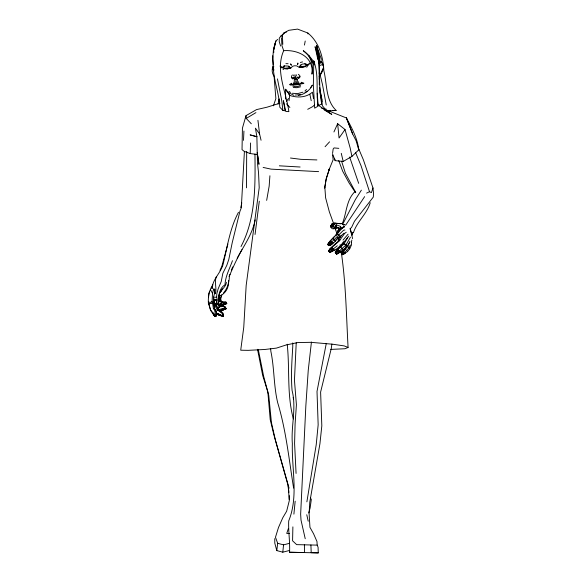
<?xml version="1.0" encoding="UTF-8"?>
<svg xmlns="http://www.w3.org/2000/svg" width="582" height="582" viewBox="0 0 582 582"><rect width="100%" height="100%" fill="white"/><g stroke="black" fill="none" stroke-linecap="round" stroke-linejoin="round"><path stroke-width="0.87" d="M214.387 309.478L215.806 315.088L214.933 316.142L212.99 313.48L214.823 316.361L215.595 316.593C217.733 314.797 216.14 311.741 215.507 309.5L213.419 308.78L212.75 304.08L212.044 302.924L212.503 293.372L213.638 289.065L214.722 289.232L214.431 293.859L213.507 297.227L214.023 299.766L216.78 300.159L216.431 304.262L216.497 300.516L217.304 299.839L216.657 297.22L216.824 293.728L218.112 288.963L221.24 281.521L222.877 273.205L226.784 265.377L228.806 259.427L232.196 242.796L239.915 211.412L241.312 207.759L244.418 151.342M348.778 236.154L342.798 243.56L337.145 248.521L332.096 251.504L329.623 252.282L328.772 250.544L329.892 248.681L338.629 240.926L338.207 240.133L340.696 236.699L341.052 235.244M289.247 499.589L289.261 495.66M319.292 84.856L319.351 75.354M336.09 226.172L336.17 224.776L340.674 226.449L338.258 231.541L336.163 234.313L336.163 235.31L341.532 228.661L344.413 226.82L343.409 225.7M246.688 151.444L246.513 187.833M292.884 526.877L292.586 540.802L296.638 544.636L317.19 545.123L318.078 547.218L318.259 552.893L289.567 552.245C290.091 541.689 288.236 531.359 288.716 520.897C298.668 496.548 291.611 469.077 292.339 443.564C290.935 425.755 296.602 408.084 292.084 390.507C290.84 375.848 291.895 361.167 292.768 346.523L292.761 342.929M226.449 282.306C225.751 287.937 219.429 290.302 218.767 296.093L219.268 297.351L218.97 301.956L217.566 304.059L216.431 304.262L216.686 300.341L214.358 300.29L214.023 299.766M285.529 99.1L285.653 89.155M296.231 342.711L294.456 380.315L296.405 404.759L295.089 424.082L294.594 443.52L296.071 473.435M313.771 61.037L313.349 85.176L314.673 108.15L318.085 106.142C315.742 91.127 319.256 75.478 313.771 61.037L314.404 62.609M317.357 97.849L317.386 96.139M216.599 304.175L216.991 304.27L215.595 304.67L214.678 304.219L214.358 300.29L216.686 300.341M214.838 304.342L215.435 304.764L216.671 304.386L215.558 304.939L214.962 304.626C213.39 292.608 213.201 304.801 215.595 304.67M216.526 313.145L218.024 313.589L220.454 315.873M218.825 304.321L221.102 305.615L226.631 303.593L225.816 302.138L226.66 303.375L223.946 304.844L223.714 303.95L226.303 303.135L225.816 302.138L221.349 302.204L221.255 304.553L220.745 304.772L218.061 303.091M343.518 241.668L341.539 244.651L344.129 243.734L338.258 249.198L338.055 250.398L335.45 252.399L336.2 250.18L340.281 246.848L342.885 243.538M213.827 315.146L212.75 312.585L210.488 309.995L209.178 304.626L208.421 303.753C207.934 297.089 209.033 290.52 212.786 284.787L212.03 288.672C212.568 279.411 220.207 273.46 222.913 265.021C227.315 247.292 229.766 228.566 238.467 212.306M214.3 302.531L214.358 300.472L216.497 300.516M225.438 304.168L223.473 304.888L223.43 304.11C224.878 304.146 222.251 305.514 221.64 305.717L220.745 304.772M215.806 315.088L215.18 316.041L215.456 316.637L215.806 316.353L215.376 316.426L212.75 312.585M257.179 154.477L250.202 153.561L250.573 142.968M274.762 538.619L274.791 543.13L276.785 550.594L282.794 552.18L283.558 544.854L289.581 543.29M221.349 302.204L221.255 304.553L226.172 302.764L226.303 303.135L223.43 304.11L223.03 303.768L223.473 304.888M213.099 313.611L213.892 313.778L212.619 313.342L210.72 310.519L208.749 304.24L208.865 301.672M243.502 140.371L243.931 131.045M319.249 79.523L319.292 58.295L316.499 45.461L316.63 47.266M208.749 304.24L208.421 303.753L213.121 303.091L213.958 304.197L214.569 309.355L214.089 304.764L213.099 303.462L213.448 301.702M319.234 74.067L319.322 72.35M276.785 550.594L277.665 543.297L275.475 537.215L278.516 527.438L282.83 517.645L286.65 511.214L289.334 500.484L288.126 485.65L273.984 435.22L270.223 419.68L267.844 391.933L262.715 375.586L257.513 349.302M294.259 81.007L294.339 79.523L296.82 78.65L296.704 78.017L297.919 77.552L298.479 77.53L298.799 78.272L299.992 76.846L299.715 75.485L298.304 74.329M214.787 293.641L214.722 289.232M228.464 282.328L228.566 280.604M334.825 228.006L333.602 228.762L332.06 228.719L330.802 226.74L331.34 224.979L332.795 224.274L331.849 224.994L332.795 224.274L334.715 224.528L334.825 222.986L331.616 223.815L331.311 225.358L334.264 224.266L332.722 225.634L333.85 224.536L332.78 225.852L334.825 228.006L336.083 227.118L336.17 224.776M219.974 310.861L225.954 308.809L225.998 308.373L224.587 308.926M311.435 342.012L308.242 370.312L305.841 405.952L300.654 514.182L301.018 520.126L305.223 538.728M208.567 296.936L208.793 293.641L209.622 291.313M228.406 283.165C228.53 288.177 225.525 292.622 221.422 295.278L220.469 298.064L220.796 301.12L219.509 300.748L218.301 301.491M213.849 298.893L213.099 303.462M269.91 175.771L269.16 186.16L266.658 200.383M332.977 225.772L333.202 226.158L330.802 226.74L331.631 225.081L334.032 224.594L333.581 225.147M226.122 308.62L225.212 306.925L224.565 306.998L225.19 308.06C226.667 308.053 225.969 309.559 225.045 308.656L225.503 308.111L224.565 306.998L223.059 306.532L219.05 306.809L217.988 309.959L224.972 307.914L225.169 308.395L221.509 309.595L220.971 309.137M293.895 514.139L295.169 501.182M225.954 308.809L226.187 308.416M255.04 234.481L259.303 201.205M330.802 226.74L331.631 225.081L331.034 225.772M331.711 226.252L332.889 226.129C330.511 225.343 330.576 227.206 331.791 226.223M326.291 343.358L317.008 391.446L318.158 424.816L316.222 444.677L306.881 501.851M215.486 293.684C216.89 288.075 214.22 282.416 216.228 276.872M218.024 313.589L223.204 316.259L222.477 316.055L222.513 314.375L221.64 312.876L217.297 309.893L214.292 304.575L214.889 303.404M334.745 236.088L329.718 241.363L327.812 244.171L330.365 242.01L330.452 240.963L337.436 233.622L340.317 236.728C336.913 237.536 331.384 248.412 327.87 244.687L328.757 242.687L330.452 240.963M351.332 242.323L351.593 244.702L349.724 248.798L347.469 251.635L343.606 254.014L342.449 254.625L341.641 253.752L347.403 246.855L349.942 241.639L346.887 246.695L340.586 251.919L336.331 253.905L335.239 252.021L338.258 249.198M216.519 315.444L216.708 313.967L215.507 309.5L213.419 308.78M216.788 314.149L218.257 314.891L219.465 315.037L219.53 314.52M289.007 100.708L289.705 95.383L288.643 93.389M332.133 247.226L331.827 248.507L328.946 250.9L330.052 249.001L339.182 241.086L344.668 233.411L346.283 232.218M332.62 153.008L333.151 149.072L334.046 147.923L338.811 148.352M212.619 313.342L214.707 316.099L215.18 316.041M331.878 344.049L331.267 348.509L320.609 392.086L321.824 425.828L319.933 443.746L309.762 502.346L309.122 513.87L309.951 527.328L313.553 533.738L316.972 541.529L317.19 545.123M320.762 62.361L321.271 58.891L316.499 45.461L317.197 50.663M340.586 251.919L336.891 253.956L336.971 253.294M350.437 237.172L345.984 244.986L339.517 250.871L340.121 252.035L336.891 253.956M329.383 168.904L326.284 178.623L324.676 188.088L326.124 179.176L329.383 168.904L328.895 170.17L333.144 159.679L332.628 155.176M222.513 314.375L221.895 316.019L218.905 314.556M341.598 253.759L341.307 253.075L341.59 254.458C342.492 255.163 345.104 253.636 344.311 252.493L343.438 251.955L341.416 253.628L343.562 251.693L344.566 252.399L344.959 253.206L342.463 254.756L341.321 253.679L341.961 251.97L344.704 249.118L345.897 246.855L347.825 246.062L346.472 246.244M215.26 299.417L213.958 300.094L214.154 302.625M304.451 45.076L305.215 41.016M219.807 315.109L218.708 314.811L218.803 314.324L222.149 315.91L218.25 314.287L218.257 314.891M351.652 234.335L353.514 232.422C357.035 221.589 367.016 213.754 370.239 202.711M278.094 104.069L279.156 98.896M351.884 240.017L351.412 242.214M240.773 207.57L241.792 202.892M297.831 62.987L297.431 64.631L298.13 63.634M322.959 68.741L320.311 74.394M226.784 303.469L226.543 302.931M221.778 294.943L220.774 298.799L220.934 301.585M279.986 103.174L267.065 107.183L256.524 109.612L246.011 115.636L242.425 128.156L242.025 149.618L244.018 151.255L250.202 153.561M308.678 512.989L310.148 507.882L311.319 499.429L310.388 497.959M227.889 244.062L221.815 266.367L219.989 270.339M255.163 219.916C252.421 234.066 243.873 245.757 237.201 258.212M223.015 316.39C221.604 316.768 224.172 316.026 223.357 314.898L222.884 313.64M328.721 251.169L329.965 252.232L328.721 251.169L330.481 249.562M358.236 147.697L363.328 159.701L372.975 187.942L371.425 192.627L369.512 191.711L361.051 165.761L355.464 152.324M273.431 105.815L275.861 98.576L274.086 76.344M334.468 250.093C333.064 249.496 329.485 253.323 330.401 251.744M288.366 528.572L286.737 533.432L289.45 533.512M332.657 243.363C328.313 244.527 327.397 248.238 333.26 242.432M272.871 67.788L273.278 66.603L273.853 66.792M218.134 302.436C218.876 296.173 218.657 288.73 224.979 284.78C225.438 276.123 229.592 268.775 232.458 260.7M273.278 66.603L272.849 67.017C271.445 70.247 272.318 74.321 274.617 76.94M281.513 37.779L281.943 45.665L283.674 50.685C274.959 70.437 286.213 91.723 288.868 111.628L285.777 111.475L283.427 100.693L285.02 110.791L282.852 110.34L279.789 107.212C279.251 93.775 273.809 81.073 273.322 67.599M217.988 309.959L219.399 306.307L217.101 304.175L215.791 304.939M339.575 229.323L340.674 226.449M342.245 223.794C346.807 212.939 346.079 199.837 355.318 191.245M219.116 301.28L220.476 300.61L222.419 301.934L221.495 301.985L220.483 304.401L221.764 302.64M218.97 297.002L219.61 295.481L221.422 295.278M231.323 270.179L232.713 266.905M241.006 246.542C255.913 218.25 255.258 185.163 254.967 154.106M333.93 131.969L337.655 123.704L345.039 129.539L350.197 148.097L351.928 156.42L343.198 161.461L335.188 160.647L332.518 153.801M229.09 276.443L230.043 274.34M279.964 66.028L281.717 67.767L283.041 67.563L284.904 68.88L287.028 68.756L290.745 68.145L292.666 66.232L294.536 65.773L296.551 65.831L299.184 67.279L300.654 64.886L302.495 64.107L304.859 63.78L307.543 64.653L304.728 63.918M350.357 244.978L349.12 247.532L346.661 250.595L347.469 251.635M241.945 249.649C237.209 258.262 232.982 267.109 229.359 276.166C229.344 282.277 227.417 288.403 223.473 293.117M332.78 225.852L333.253 224.987M222.004 315.844L222.229 315.437M312.541 85.103C309.697 90.457 304.262 94.502 298.26 95.528M299.184 67.279L300.77 65.57M216.431 306.321L215.871 305.361L216.773 303.848M334.977 240.933L338.12 237.427L340.317 236.728L343.817 233.258L344.668 233.411M310.548 87.737L312.061 85.343M347.76 237.602L344.217 243.552L345.984 244.986L346.574 246.601M222.542 288.81L220.04 292.644L221.56 290.192M213.652 313.654L213.965 313.174M221.102 305.615L221.371 305.215L221.64 305.717M361.378 190.147L355.369 199.611L343.402 222.891L342.165 223.852M319.445 64.049L321.337 62.048C325.825 66.188 322.319 72.677 319.176 76.409M218.105 308.686L219.007 307.361M222.404 316.484L222.36 315.662M345.039 129.539L339.059 137.999L337.655 123.704M329.303 245.589L331.805 243.4L331.427 242.308L330.387 241.85L328.066 244.36L330.511 241.414L331.733 242.054L332.278 243.334M364.638 196.636L345.701 225.161L341.554 223.619L335.05 223.386M310.031 62.943L308.511 65.024L307.492 65.337L305.732 64.769L307.747 65.126M319.009 63.307L319.911 62.078L321.337 62.048M327.87 244.687L329.296 242.985M341.321 253.679L343.526 251.191M332.94 110.638L336.112 110.398C325.483 100.213 327.149 83.961 323.854 70.669C323.105 56.68 319.125 42.159 307.834 33.007L297.577 29.1L288.868 30.293L284.009 32.868L282.379 35.007L282.801 44.334M286.402 101.261L288.534 98.547M344.566 252.399L345.628 251.431M292.346 74.94L291.451 76.329L291.466 77.719L292.855 78.883L293.655 77.901M343.016 240.104L348.072 234.19M300.327 65.875L300.974 65.155M325.076 146.715L329.565 141.826M336.876 253.934L339.633 251.977L339.211 250.995L338.106 250.187L335.407 252.224L338.244 249.831L339.517 250.871M330.016 252.217L333.421 250.151L333.05 249.045L331.9 248.281L328.946 250.9L332.053 247.881L333.377 248.87L333.93 250.18L330.016 252.217L331.835 251.22M333.471 225.183L334.032 224.594L332.831 224.587L330.867 225.801M331.733 242.054L342.602 231.127L343.831 230.094L344.959 230.028M328.823 251.213L329.172 250.864L330.169 252.079L329.667 252.239L329.063 251.148L329.186 251.824M335.239 252.632L336.833 251.257M314.615 104.811L312.847 106.535L307.703 109.314M351.928 156.42L358.788 149.814C357.486 138.341 351.797 127.953 346.406 117.95L321.264 107.946M304.946 90.981L306.518 89.483M330.03 243.632L331.427 242.308M338.382 253.039L339.466 252.05L339.044 251.118L338.106 250.187L336.556 250.995M337.313 245.757L333.377 248.87M336.25 225.518L335.327 226.34L334.534 226.231M277.672 39.409L275.839 41.009L273.496 48.903L272.74 59.088L273.278 64.958M343.125 253.519L344.311 252.493M286.199 89.643L289.705 95.383C297.016 98.038 306.474 97.616 312.41 92.174L313.502 98.562M331.849 243.683L329.201 245.524L328.241 245.015M306.656 67.185L307.478 66.501M331.915 251.279L333.224 250.216L332.86 249.183L331.827 248.507M336.709 253.868L338.317 252.995M337.625 252.246L339.211 250.995M308.3 64.246L308.846 63.824M213.31 304.27L214.562 303.302M352.605 238.627L350.146 228.631L351.513 227.562L354.474 221.269L373.273 197.116L373.579 193.573L372.975 187.942M218.57 301.84L219.829 300.858L221.495 301.985M331.216 250.456L333.05 249.045M291.553 83.248L289.465 84.666L291.829 84.899M329.005 242.84L330.387 241.85M299.992 76.846L298.239 77.261M345.264 253.075L342.463 254.756M333.602 228.762L336.083 227.118M208.421 303.753L212.132 301.28M342.798 227.911L338.826 230.537L341.059 227.642L344.413 226.82M290.76 84.681L291.873 83.954M282.328 67.723L283.754 66.923M330.22 249.322L331.9 248.281M251.322 123.777L246.23 118.422L255.942 112.61M305.012 92.48L307.151 91.207M342.267 252.646L343.438 251.955L344.566 253.177M300.603 85.183C298.34 86.733 295.176 87.198 292.673 85.998M336.163 234.313L337.436 233.622M328.83 245.575L329.274 245.335L328.292 244.258M324.654 109.685L326.044 108.95M292.731 77.828L291.466 77.719M331.725 225.809L331.114 226.333L332.722 225.634L331.063 226.042M301.163 82.258L303.935 83.182L301.469 83.91M366.58 193.129L369.512 191.711M219.05 306.809L219.676 306.518M225.409 303.92L226.82 303.324M297.329 83.328L295.27 83.539M294.79 552.434L300.574 552.558L298.348 552.514M284.009 32.868L284.984 32.439M282.837 67.512L284.016 66.995L283.041 67.563L284.489 68.32L289.814 67.701L290.353 68.116L286.911 69.032M223.67 304.677L224.834 304.168M341.045 250.747C345.926 282.743 346.297 315.211 348.08 347.469L344.959 348.742L330.685 349.411M223.866 309.217L222.426 309.791L222.68 310.119L225.954 308.744M224.434 309.297L222.12 310.06L221.924 309.34L225.169 308.395L221.509 309.595L221.829 310.417M225.772 308.984L222.884 309.762L224.55 309.326M319.933 65.468L322.13 64.638M333.508 227.002L331.238 227.591M216.489 304.451L217.566 304.059M284.598 65.977L282.954 66.544L284.372 65.882L288.657 66.115L290.745 68.145M353.514 232.422L352.125 232.88L352.081 235.193L350.146 228.631M300.661 86.769L296.951 87.693L293.263 87.526M219.465 315.037L218.708 314.811M286.402 32.134L285.064 32.563L281.011 35.902L279.258 38.208L279.258 41.729L280.597 46.043M215.355 304.008L214.525 304.131M338.12 237.427L340.317 236.728M290.513 84.907L293.925 83.932L298.188 83.553M223.866 304.044L226.202 303.338L226.5 303.76L224.245 304.582L223.714 303.95M302.996 92.182L297.584 93.622L292.324 93.273M300.239 84.426L292.841 85.183M341.539 244.651L342.842 244.28M345.897 246.855L347.716 246.353L349.724 248.798M293.663 82.222L295.234 81.793M291.036 84.739L295.27 83.888L302.036 83.561M336.374 253.883L336.84 253.759L335.676 252.399M293.517 83.211L298.893 82.666M282.794 552.18L289.436 550.485M282.59 35.531L281.011 35.902L282.416 35.902M300.341 62.441L302.545 61.939M225.198 304.262L223.844 304.575L224.245 304.582M328.612 110.653L330.205 110.304M217.101 304.175L218.206 303.935L220.556 306.307L219.399 306.307M216.657 297.22L213.507 297.227M295.329 80.963L296.544 80.84M221.924 309.34L222.302 310.01L223.968 309.711M223.204 316.259L222.622 315.895M300.465 94.539L295.292 95.07M296.093 77.079L294.259 77.268M297.642 80.658L297.176 79.232L294.339 79.523M335.356 252.69L335.814 253.403L335.312 252.312L336.331 253.905M327.673 110.987L336.112 110.398M217.297 309.893L219.247 309.857L222.775 312.869L223.328 314.593M328.772 245.669L327.993 244.666M221.436 306.328L223.692 306.197L225.212 306.925M339.975 240.068L338.207 240.133L338.746 241.363M301.163 83.575L302.967 83.626M316.906 159.926L300.967 159.344L290.462 158.02M294.485 78.89L294.063 77.406L294.485 78.89L297.176 79.232M283.674 50.685C298.231 49.543 314.171 57.327 311.952 74.161C313.713 65.41 310.868 55.828 303.273 50.685L308.816 55.421L313.48 61.357L314.185 63.925M300.152 66.639L305.601 66.152L306.976 65.111L305.186 66.806L299.628 67.163L303.215 67.359M289.567 552.245L304.568 552.544L304.386 544.839M318.259 552.893L311.21 552.696L310.904 544.992M285.944 63.634L288.075 63.7M279.353 165.819L300.116 167.012M222.957 302L226.238 302.189M340.637 223.823L334.825 222.986M296.755 81.633L298.464 81.735M222.477 316.055L221.895 316.019L222.688 316.455M214.292 304.575L215.566 304.655L216.257 305.354L218.41 308.766L218.461 309.755M318.616 171.632L271.059 169.136L263.129 167.427M215.362 300.021L216.78 300.159M218.97 295.409L219.61 295.481L219.145 297.846L219.509 300.748M216.657 302.611L216.431 304.262M332.795 224.274L334.075 224.441M272.82 69.687L274.1 69.956M277.665 543.297L283.558 544.854M301.04 83.015L302.618 83.466M214.649 303.979L216.249 304.015L216.249 304.561L215.435 304.764L214.649 303.979L215.558 304.939M294.114 78.279L292.79 78.112L292.855 78.883M298.479 77.53L297.14 77.093L298.799 78.272M212.99 313.48L213.892 313.778M305.965 64.646L307.07 65.031M342.347 223.895L344.544 224.761M330.918 227.162L331.405 227.351M348.08 347.469L344.246 345.919L332.751 344.231L310.788 342.318L297.729 342.565L286.351 344.908L276.414 348.116L264.897 349.469L248.107 350.349L240.715 350.211L243.756 327.302L246.171 285.435L259.201 187.688L258.546 172.869L257.491 163.12L256.873 136.719L255.425 128.142L259.579 133.991L261.063 140.255M293.895 95.368L288.199 92.429L285.384 89.832M215.333 304.481L214.896 304.532M330.365 242.01L331.282 242.439L331.66 243.422M339.059 237.027L340.259 237.645L339.786 237.107M272.849 67.017L273.344 67.308M324.203 109.947L331.813 114.399L317.285 104.6M225.503 308.111L226.012 308.416M280.968 66.675L281.717 67.767L281.499 66.988M343.416 252.122L344.457 253.243M282.837 69.025L283.63 69.542M344.129 243.734L345.984 244.986L346.552 246.71M220.207 311.414L221.189 312.119M288.534 66.428L289.327 67.003M338.055 250.398L339.633 251.977M288.941 91.287L290.498 92.458M290.483 64.42L291.473 65.242L290.622 63.729M332.882 238.344L335.479 241.159M220.28 306.51L218.206 303.935M346.661 250.595L344.675 248.441M288.934 66.784L289.814 67.701M286.482 103.814L289.887 107.474M340.899 247.074L343.293 249.911M296.471 83.961L296.107 82.79M320.9 61.728L322.246 63.307L322.93 65.606M326.291 110.427L322.37 105.742L319.751 87.453M355.522 192.678L349.113 183.01L342.667 171.181L338.731 160.617M216.824 306.969L218.417 309.573M334.81 228.442L335.618 229.817M355.769 192.62L345.41 173.291L341.583 161.192M308.816 55.421L314.062 64.915M213.638 289.065L214.598 290.825M210.466 289.603L212.503 293.372M352.634 133.969L346.406 117.95L352.634 133.969L356.104 140.779L358.788 149.814M312.389 61.757L313.822 64.624M322.253 101.945L319.845 91.847M210.488 309.995L210.72 310.519M215.566 304.655L215.871 305.361M333.37 222.899L329.354 211.877L325.6 197.771L324.836 187.142M319.322 62.856L316.499 45.461L316.703 46.022M358.679 183.359L349.637 157.009M222.12 309.464L222.302 310.01M335.145 228.02L337.029 234.088M338.106 237.551L338.913 240.155M334.512 158.399L335.188 160.647M293.139 397.615L293.612 399.31M289.087 488.203L275.381 439.941L271.438 422.619L268.768 395.498L263.631 376.227L258.335 349.753M329.172 250.864L329.405 251.715M319.984 74.394L322.45 84.354L326.247 104.993M316.499 45.461L319.736 58.833M341.27 153.342L343.198 161.461M293.386 418.953C286.73 394.647 289.894 369.068 287.202 344.231M279.185 99.478L279.556 101.108M306.765 514.735L308.213 521.21M317.845 59.4L315.066 46.706C321.868 65.213 317.707 85.168 321.788 104.113L318.128 105.589L317.241 93.207M307.834 33.007L308.045 33.945M322.108 100.104L320.078 90.443M309.871 94.349L311.21 100.715M277.439 78.876L281.775 100.701L282.852 110.34M337.48 230.465L337.829 232.218M295.35 78.228L294.928 74.78M340.121 244.513L340.521 247.183M257.491 154.259L257.244 152.586L258.968 164.32L257.739 155.94M293.612 488.094C289.007 459.569 286.126 430.433 277.694 402.729C273.62 385.859 274.428 368.297 270.856 351.31L270.645 348.618M317.43 52.402L317.663 54.133M338.92 230.683L338.52 227.664L336.047 226.871L334.774 227.678L336.331 228.69L338.52 227.664L338.891 231.039M218.439 302.669L218.665 304.364L218.265 302.189M288.126 485.65L288.33 487.33M288.541 489.004L288.956 492.357M257.935 120.307L259.579 133.991M224.972 307.914L225.023 308.395M296.245 74.736L296.354 75.747M273.227 67.73L272.769 55.719M273.431 66.639L273.584 68.32M246.011 115.636L246.23 118.422M273.707 52.395L273.496 48.903L273.591 52.511M293.677 74.998L293.735 76.009M273.678 52.395L273.496 48.903L273.642 52.518M275.235 43.468L273.671 50.212L275.839 41.009L275.235 43.468M215.529 316.404L215.937 316.237L215.529 316.404M256.851 136.683L250.093 134.893L256.873 136.719"/></g></svg>
